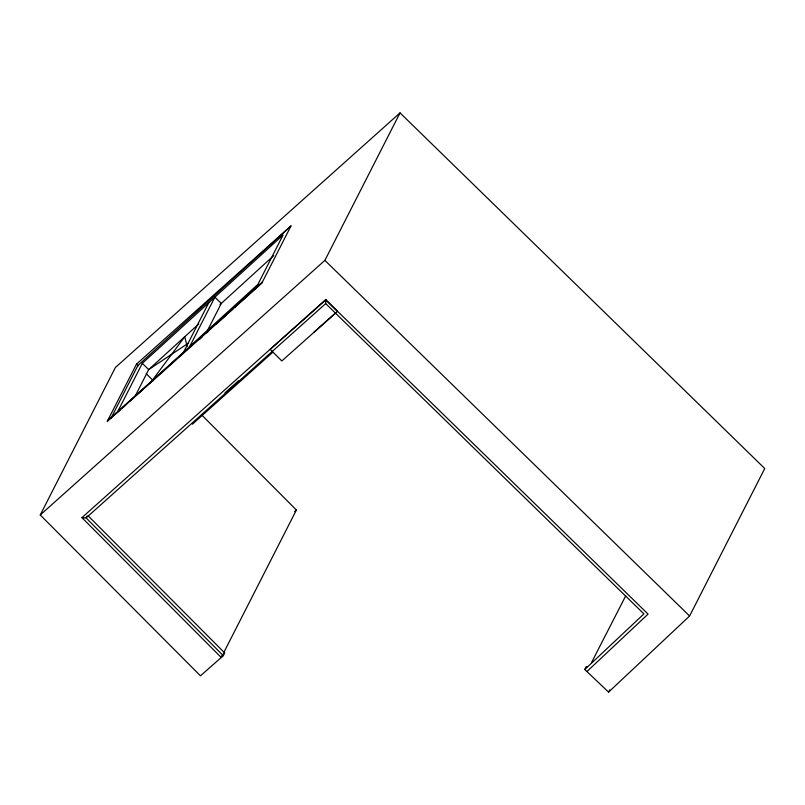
<?xml version="1.0" encoding="UTF-8"?>
<svg xmlns="http://www.w3.org/2000/svg" width="805" height="805" viewBox="0 0 805 805"><rect width="100%" height="100%" fill="white"/><g stroke="black" fill="none" stroke-linecap="round" stroke-linejoin="round"><path stroke-width="1.21" d="M87.997 515.683L224.686 652.925L223.327 655.683L200.465 675.818L40.25 514.979L115.397 367.493L400.035 112.881L764.75 468.52L689.603 616.006L608.58 692.119L584.762 669.488L586.05 666.963A3.009 1.197 46.8 0 1 587.087 666.771M136.528 364.091L107.156 421.568L261.776 283.249L290.977 225.933L136.528 364.091L138.299 365.842M110.969 418.348L137.917 365.46L290.977 225.933M130.098 400.87L257.932 284.356L283.078 235L142.284 363.347L117.138 412.693L119.915 410.168M135.28 395.919L148.694 369.596L198.714 324.002M86.96 516.236L86.095 517.917L81.929 517.645L325.623 299.661L648.075 614.094L586.926 671.551M183.59 352.117L208.737 302.771M189.728 346.522L214.875 297.176L221.284 303.425L207.318 330.845M40.25 514.979L324.888 260.367L400.035 112.881M81.929 517.645L221.244 657.514L222.391 655.28M224.092 651.919L296.401 510.028L201.451 414.706M221.244 657.514L222.18 655.693M591.494 662.636L625.757 595.791M608.58 692.119L609.727 689.895M150.213 383.13L184.758 336.721L187.112 346.422M584.762 669.488L643.93 613.903L325.703 303.596L325.623 299.661M220.017 304.582L273.74 255.608M122.692 407.632L126.395 404.251M199.268 339.63L202.055 337.094M206.694 332.868L208.545 331.167M215.971 324.405L226.175 315.107M228.952 312.571L232.665 309.18M234.517 307.49L262.35 282.122L107.719 420.441M224.998 392.87L238.411 380.866M325.703 303.596L86.095 517.917L223.327 655.683M192.385 424.205L272.855 352.177M314.02 332.153L335.594 312.944M294.59 511.618L296.401 510.028M223.619 653.429L224.615 652.845M188.601 343L148.694 369.596L142.284 363.347M324.888 260.367L689.603 616.006M146.248 373.711L153.302 380.715M325.824 299.852L270.188 349.38L281.82 360.952L337.446 311.424L325.824 299.852"/></g></svg>
